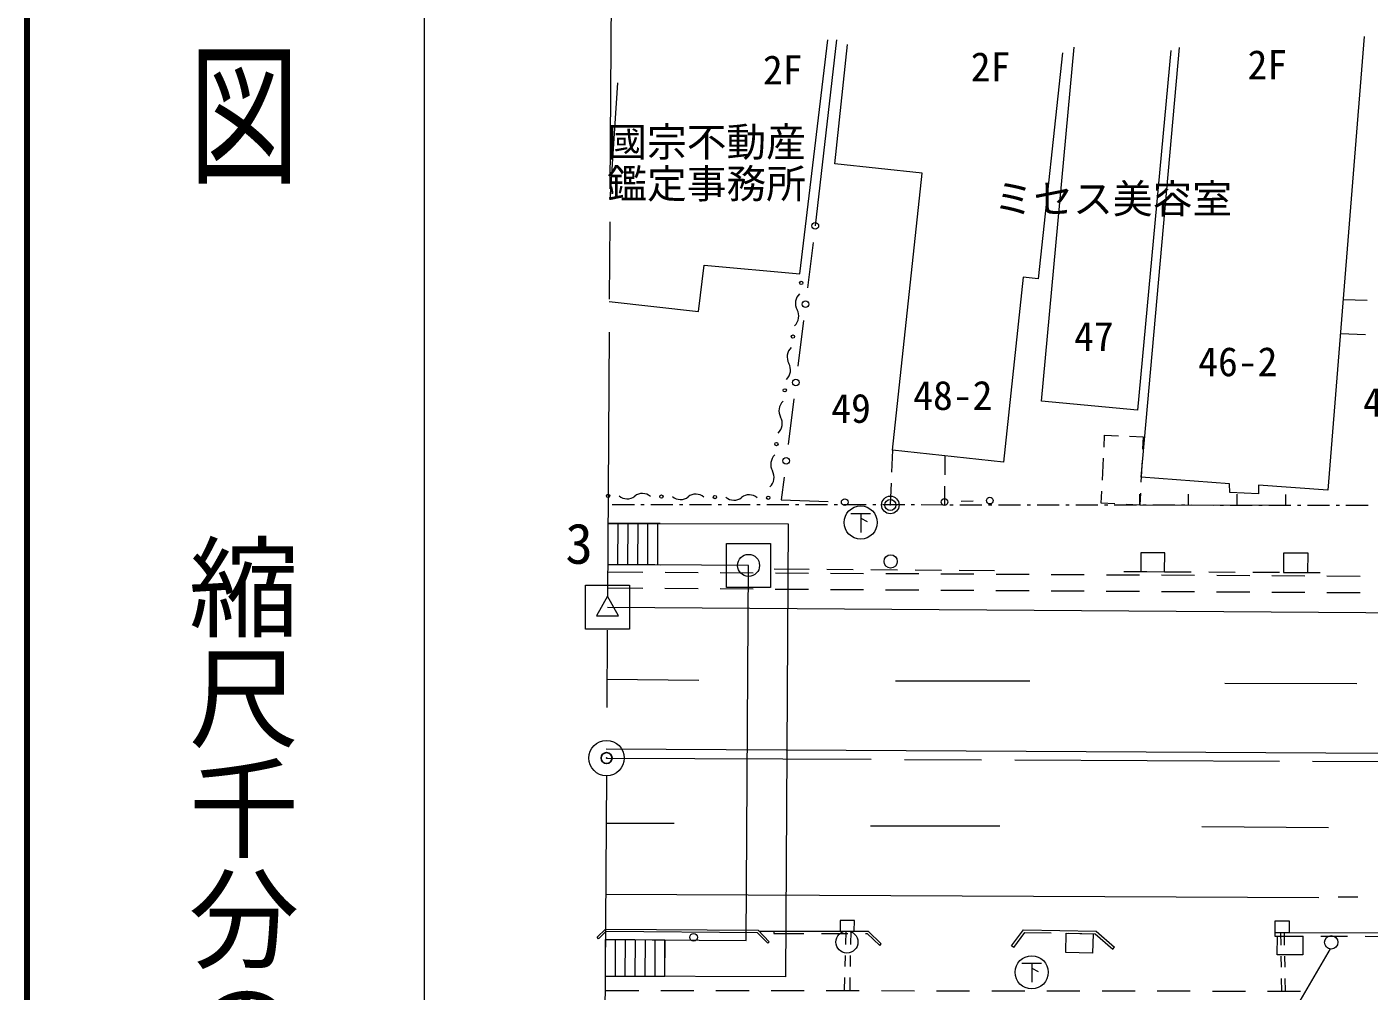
# Model space of a CAD drawing. Units: millimetres, scale not verified. Extents: x 40000 to 680000, y 20000 to 380000.
# Drawn here: x 40000 to 100835, y 270204 to 313884 of the extents above; entities that cross this region are included whole.
import ezdxf
from ezdxf.enums import TextEntityAlignment as Align

# ---------------------------------------------------------------- set-up
doc = ezdxf.new("R2010")
doc.units = ezdxf.units.MM
doc.header["$LTSCALE"] = 1000
doc.header["$PDMODE"] = 32
doc.header["$PDSIZE"] = 500
doc.linetypes.add('CHAIN', pattern=[18.5, 12, -1.5, 3.5, -1.5])
for name, color, linetype, lineweight in [('M-BGD', 7, 'Continuous', 13), ('M-BGD-EXST', 7, 'Continuous', 13), ('M-BMK', 2, 'CHAIN', 13), ('M-BMK-OTRS', 5, 'Continuous', 13), ('M-BMK-ROW', 30, 'Continuous', 13), ('M-BMK-SRVR', 3, 'Continuous', 13), ('M-STR-HTXT', 7, 'Continuous', 13), ('M-STR-STR1', 1, 'Continuous', 13), ('M-STR-STRC', 7, 'Continuous', 13), ('M-TTL', 2, 'Continuous', 140), ('M-TTL-BAND', 7, 'Continuous', 13)]:
    doc.layers.add(name, color=color, linetype=linetype, lineweight=lineweight)
doc.layers.add('M-BMK-HTXT', color=7, linetype='Continuous')
doc.layers.add('M-OTRS', color=6, linetype='Continuous')
doc.styles.add('@ＭＳ ゴシック', font='')
doc.styles.add('ＭＳ ゴシック', font='')
doc.styles.get('@ＭＳ ゴシック').set_extended_font_data('@MS Gothic')
doc.styles.get('ＭＳ ゴシック').set_extended_font_data('MS Gothic')

msp = doc.modelspace()

# ---------------------------------------------------------------- linework, layer by layer
at = {"layer": 'M-BGD'}
for p, q in [((76691, 313302), (75733, 304867)), ((100613, 313442), (98960, 292900)), ((76615, 307687), (77195, 313085)), ((86938, 312715), (85838, 302471)), ((66774, 311356), (66424, 306061)), ((80576, 307261), (76615, 307687)), ((79227, 294702), (80576, 307261)), ((75641, 304122), (75385, 302065)), ((85159, 302544), (84258, 294161)), ((85838, 302471), (85159, 302544)), ((99655, 301533), (100746, 301510)), ((75199, 300576), (74943, 298519)), ((100666, 299938), (99530, 299980)), ((74758, 297030), (74502, 294973)), ((88820, 294847), (88847, 295395)), ((88847, 295395), (89472, 295364)), ((89971, 295338), (90596, 295307)), ((90596, 295307), (90568, 294759)), ((79227, 294702), (79190, 293715)), ((84258, 294161), (79227, 294702)), ((81603, 294446), (81597, 293586)), ((88744, 293349), (88794, 294348)), ((90543, 294260), (90493, 293261)), ((74317, 293484), (74189, 292456)), ((79171, 293215), (79134, 292228)), ((81593, 293086), (81586, 292225)), ((88691, 292302), (88719, 292850)), ((90468, 292762), (90440, 292214)), ((90440, 292214), (90441, 292714)), ((90440, 292214), (90441, 292714)), ((92645, 292211), (92645, 292711)), ((94849, 292209), (94850, 292709)), ((97054, 292206), (97055, 292706)), ((74189, 292456), (76316, 292379)), ((82890, 292400), (82337, 292383)), ((89316, 292271), (88691, 292302)), ((90440, 292214), (89815, 292245)), ((97054, 292206), (90440, 292214)), ((71707, 288487), (71707, 290487)), ((71707, 290487), (73707, 290487)), ((73707, 290487), (73707, 288487)), ((66323, 289195), (67924, 289186)), ((68924, 289181), (70424, 289172)), ((71424, 289167), (72924, 289158)), ((73863, 289335), (75456, 289323)), ((73924, 289153), (75424, 289144)), ((76256, 289317), (77456, 289307)), ((76424, 289139), (77924, 289130)), ((78256, 289301), (79456, 289292)), ((78924, 289125), (80424, 289117)), ((80255, 289285), (81455, 289276)), ((81424, 289111), (82924, 289103)), ((82255, 289270), (83848, 289257)), ((83924, 289097), (85424, 289089)), ((86424, 289083), (87924, 289075)), ((88924, 289069), (90424, 289061)), ((89711, 289212), (90766, 289206)), ((91424, 289055), (92924, 289047)), ((91566, 289202), (92766, 289196)), ((93566, 289192), (94766, 289186)), ((93924, 289041), (95424, 289033)), ((95566, 289182), (96766, 289176)), ((96424, 289027), (97924, 289019)), ((97566, 289172), (98620, 289166)), ((98924, 289013), (100424, 289005)), ((65313, 286598), (65313, 288598)), ((65313, 288598), (67313, 288598)), ((66318, 288467), (67920, 288457)), ((67313, 288598), (67313, 286598)), ((68920, 288451), (70420, 288442)), ((71420, 288436), (72920, 288426)), ((73707, 288487), (71707, 288487)), ((73920, 288420), (75420, 288411)), ((76420, 288405), (77920, 288396)), ((78920, 288389), (80420, 288380)), ((81420, 288374), (82920, 288365)), ((83920, 288358), (85420, 288349)), ((66313, 288098), (65813, 287198)), ((66813, 287198), (66313, 288098)), ((86420, 288343), (87920, 288334)), ((88920, 288328), (90420, 288318)), ((91420, 288312), (92920, 288303)), ((93920, 288297), (95420, 288287)), ((96420, 288281), (97920, 288272)), ((98920, 288266), (100420, 288256)), ((65813, 287198), (66813, 287198)), ((67313, 286598), (65313, 286598)), ((65842, 272642), (66220, 273014)), ((65912, 272571), (65842, 272642)), ((65912, 272571), (66261, 272914)), ((66220, 273014), (73139, 272960)), ((66261, 272914), (73097, 272860)), ((73097, 272860), (73578, 272372)), ((73139, 272960), (73649, 272442)), ((73854, 272920), (73854, 272815)), ((73854, 272815), (75211, 272814)), ((76011, 272813), (77211, 272812)), ((77113, 272323), (77130, 272918)), ((77337, 272918), (77328, 272323)), ((78011, 272812), (78088, 272812)), ((78090, 272810), (78652, 272268)), ((84725, 272183), (85235, 272862)), ((85235, 272862), (86428, 272839)), ((87228, 272824), (88421, 272801)), ((88421, 272801), (89214, 272113)), ((96563, 272860), (96562, 272694)), ((96562, 272694), (97850, 272692)), ((96819, 272860), (96828, 272283)), ((97003, 272283), (96992, 272859)), ((98650, 272691), (99850, 272690)), ((100650, 272689), (101850, 272687)), ((73649, 272442), (73578, 272372)), ((78652, 272268), (78725, 272344)), ((84725, 272183), (84629, 272255)), ((89214, 272113), (89293, 272203)), ((77084, 271323), (77099, 271823)), ((77320, 271823), (77313, 271323)), ((96836, 271783), (96844, 271283)), ((97021, 271283), (97012, 271783)), ((77053, 270228), (77070, 270824)), ((77305, 270823), (77296, 270228)), ((96852, 270783), (96861, 270206)), ((97041, 270206), (97030, 270783)), ((66202, 270240), (67729, 270239)), ((68729, 270238), (70229, 270236)), ((71229, 270235), (72729, 270233)), ((73729, 270232), (75229, 270230)), ((76229, 270229), (77729, 270228)), ((78729, 270226), (80229, 270225)), ((81229, 270224), (82729, 270222)), ((83729, 270221), (85229, 270219)), ((86229, 270218), (87729, 270216)), ((88729, 270215), (90229, 270214)), ((91229, 270213), (92729, 270211)), ((93729, 270210), (95229, 270208)), ((96229, 270207), (97729, 270205))]:
    msp.add_line(p, q, dxfattribs=at)
for points in [[(66396, 301448), (70444, 300991), (70693, 303089), (75035, 302704), (76298, 313294)], [(91840, 312812), (90337, 296521), (85990, 296926), (87461, 312958)], [(98960, 292900), (95824, 293118), (95824, 292724), (94515, 292796), (94505, 293191), (90504, 293479), (92245, 312952)], [(73180, 272919), (78133, 272915), (78725, 272344)], [(84629, 272255), (85176, 272982), (88467, 272920), (89293, 272203)], [(96563, 272860), (120010, 272832), (120723, 272064)]]:
    msp.add_lwpolyline(points, dxfattribs=at)
for points in [[(90490, 289208), (91565, 289202), (91569, 290056), (90494, 290062)], [(96947, 289175), (98061, 289169), (98066, 290040), (96951, 290046)], [(76856, 272918), (77502, 272918), (77503, 273405), (76856, 273405)], [(96563, 272860), (97221, 272859), (97222, 273376), (96563, 273376)], [(87109, 272826), (88320, 272803), (88304, 271930), (87092, 271953)], [(96674, 272693), (97824, 272692), (97823, 271852), (96673, 271854)]]:
    msp.add_lwpolyline(points, close=True, dxfattribs=at)
for centre, radius in [((75733, 304867), 150), ((75095, 302289), 75), ((75292, 301321), 150), ((74721, 299854), 75), ((74348, 297420), 75), ((74851, 297775), 150), ((73974, 294985), 75), ((74410, 294229), 150), ((66343, 292640), 75), ((68762, 292610), 75), ((71181, 292581), 75), ((73600, 292551), 75), ((73600, 292551), 75), ((77066, 292352), 150), ((81587, 292360), 150), ((83639, 292423), 150), ((72707, 289487), 500), ((79149, 289670), 300), ((70218, 272644), 175), ((77164, 272426), 500), ((99115, 272416), 305)]:
    msp.add_circle(centre, radius, dxfattribs=at)
for centre, radius, start, end in [((75431, 301361), 598, 133.53746, 209.01027), ((74386, 300782), 598, 313.53746, 29.01027), ((75057, 298927), 598, 133.53746, 209.01027), ((74012, 298347), 598, 313.53746, 29.01027), ((74684, 296492), 598, 133.53746, 209.01027), ((73638, 295913), 598, 313.53746, 29.01027), ((74310, 294058), 598, 133.53746, 209.01027), ((73265, 293478), 598, 313.53746, 29.01027), ((67203, 293071), 566, 230.4789, 308.1081), ((67902, 292180), 566, 50.4789, 128.1081), ((70321, 292150), 566, 50.4789, 128.1081), ((72740, 292120), 566, 50.4789, 128.1081), ((69622, 293041), 566, 230.4789, 308.1081), ((72042, 293011), 566, 230.4789, 308.1081)]:
    msp.add_arc(centre, radius, start, end, dxfattribs=at)
at = {"layer": 'M-BGD-EXST'}
for p, q in [((77341, 291848), (78241, 291848)), ((77791, 291848), (77791, 290985)), ((77791, 291623), (78091, 291473)), ((85091, 271470), (85991, 271470)), ((85541, 271470), (85541, 270608)), ((85541, 271245), (85841, 271095))]:
    msp.add_line(p, q, dxfattribs=at)
for centre in [(77791, 291435), (85541, 271058)]:
    msp.add_circle(centre, 750, dxfattribs=at)
at = {"layer": 'M-BMK'}
for p, q in [((66610, 337051), (66277, 281561)), ((66267, 279961), (65897, 224520))]:
    msp.add_line(p, q, dxfattribs=at)
msp.add_lwpolyline([(66272, 280761), (166309, 280309), (266216, 279454), (343192, 279028), (366214, 278940), (466168, 278307), (566755, 277905)], dxfattribs=at)
at = {"layer": 'M-BMK-OTRS'}
for p, q in [((66231, 274600), (98551, 274446)), ((99433, 274478), (100323, 274478))]:
    msp.add_line(p, q, dxfattribs=at)
msp.add_lwpolyline([(66313, 287598), (197347, 286679), (319859, 285648)], dxfattribs=at)
at = {"layer": 'M-BMK-ROW'}
for p, q in [((67534, 292232), (66534, 292233)), ((67984, 292232), (67834, 292232)), ((69284, 292232), (68284, 292232)), ((69734, 292232), (69584, 292232)), ((71034, 292231), (70034, 292231)), ((71484, 292231), (71334, 292231)), ((72784, 292230), (71784, 292231)), ((73234, 292230), (73084, 292230)), ((74534, 292230), (73534, 292230)), ((74984, 292230), (74834, 292230)), ((76284, 292229), (75284, 292230)), ((76734, 292229), (76584, 292229)), ((78034, 292228), (77034, 292229)), ((78484, 292228), (78334, 292228)), ((79134, 292228), (78784, 292228)), ((79784, 292227), (79134, 292228)), ((80234, 292227), (80084, 292227)), ((81534, 292225), (80534, 292226)), ((81984, 292225), (81834, 292225)), ((83284, 292223), (82284, 292224)), ((83734, 292222), (83584, 292223)), ((85034, 292221), (84034, 292222)), ((85484, 292220), (85334, 292220)), ((86784, 292219), (85784, 292220)), ((87234, 292218), (87084, 292218)), ((88534, 292216), (87534, 292218)), ((88984, 292216), (88834, 292216)), ((90284, 292214), (89284, 292215)), ((90734, 292214), (90584, 292214)), ((92034, 292212), (91034, 292213)), ((92484, 292211), (92334, 292212)), ((93784, 292210), (92784, 292211)), ((94234, 292209), (94084, 292209)), ((95534, 292208), (94534, 292209)), ((95984, 292207), (95834, 292207)), ((97284, 292206), (96284, 292207)), ((97734, 292205), (97584, 292205)), ((99034, 292203), (98034, 292205)), ((99484, 292203), (99334, 292203)), ((100784, 292201), (99784, 292202))]:
    msp.add_line(p, q, dxfattribs=at)
msp.add_circle((79134, 292228), 400, dxfattribs=at)
msp.add_point((79134, 292228), dxfattribs=at)
at = {"layer": 'M-BMK-SRVR'}
msp.add_circle((66272, 280761), 800, dxfattribs=at)
at = {"layer": 'M-OTRS'}
msp.add_point((66272, 280761), dxfattribs=at)
at = {"layer": 'M-STR-HTXT'}
msp.add_line((99064, 272115), (86484, 250528), dxfattribs=at)
at = {"layer": 'M-STR-STR1'}
for p, q in [((68699, 291384), (66336, 291389)), ((66786, 291388), (66775, 289532)), ((67236, 291387), (67225, 289528)), ((67686, 291386), (67675, 289525)), ((68136, 291386), (68125, 289522)), ((68586, 291385), (68575, 289518)), ((66667, 272536), (66656, 270886)), ((67117, 272533), (67106, 270884)), ((67567, 272530), (67556, 270882)), ((68017, 272527), (68006, 270880)), ((68467, 272523), (68456, 270878)), ((68917, 272508), (68906, 270876))]:
    msp.add_line(p, q, dxfattribs=at)
for points in [[(66336, 291389), (74498, 291373), (74376, 270851), (66206, 270889)], [(66336, 291389), (66325, 289535), (68699, 289517)], [(66217, 272540), (72606, 272493), (72707, 289487), (66325, 289535)]]:
    msp.add_lwpolyline(points, dxfattribs=at)
msp.add_lwpolyline([(66217, 272540), (66206, 270889), (68917, 270876), (68917, 272520)], close=True, dxfattribs=at)
at = {"layer": 'M-STR-STRC'}
for p, q in [((66293, 284343), (70459, 284296)), ((79372, 284263), (85449, 284264)), ((94295, 284152), (100280, 284138)), ((66257, 277814), (69340, 277814)), ((78241, 277686), (84090, 277686)), ((93245, 277655), (98999, 277623))]:
    msp.add_line(p, q, dxfattribs=at)
msp.add_lwpolyline([(66255, 281176), (169554, 280608), (187742, 280375), (326613, 279250)], dxfattribs=at)
at = {"layer": 'M-TTL'}
msp.add_line((40000, 380000), (40000, 20000), dxfattribs=at)
at = {"layer": 'M-TTL-BAND'}
msp.add_line((58000, 370000), (58000, 20000), dxfattribs=at)

# ---------------------------------------------------------------- texts
at = {"layer": 'M-BGD', "style": 'ＭＳ ゴシック'}
for s, p in [('2F', (83676, 311021)), ('國宗不動産', (70807, 307615)), ('鑑定事務所', (70807, 305726))]:
    msp.add_text(s, height=1320, dxfattribs=at).set_placement(p, align=Align.BOTTOM_CENTER)
for s, p in [('2F', (96222, 312170)), ('2F', (74258, 311935)), ('ミセス美容室', (89219, 306100))]:
    msp.add_text(s, height=1320, dxfattribs=at).set_placement(p, align=Align.MIDDLE_CENTER)
at = {"layer": 'M-BMK-HTXT', "style": 'ＭＳ ゴシック'}
for s, p in [('47', (88360, 298811)), ('46-2', (94882, 297664)), ('48-2', (81966, 296137)), ('45', (101454, 295824)), ('49', (77354, 295551))]:
    msp.add_text(s, height=1320, dxfattribs=at).set_placement(p, align=Align.BOTTOM_CENTER)
at = {"layer": 'M-BMK-SRVR', "style": 'ＭＳ ゴシック'}
msp.add_text('3', height=1833, dxfattribs=at).set_placement((64406, 289012), align=Align.BOTTOM_LEFT)
at = {"layer": 'M-TTL-BAND', "style": '@ＭＳ ゴシック', "width": 1.4}
msp.add_text('平  面  図', height=3666, rotation=270, dxfattribs=at).set_placement((49777, 306475), align=Align.MIDDLE_RIGHT)
at = {"layer": 'M-TTL-BAND', "style": '@ＭＳ ゴシック'}
msp.add_text('縮尺千分の一', height=3666, rotation=270, dxfattribs=at).set_placement((49777, 261030), align=Align.MIDDLE_RIGHT)

doc.saveas('drawing.dxf')
